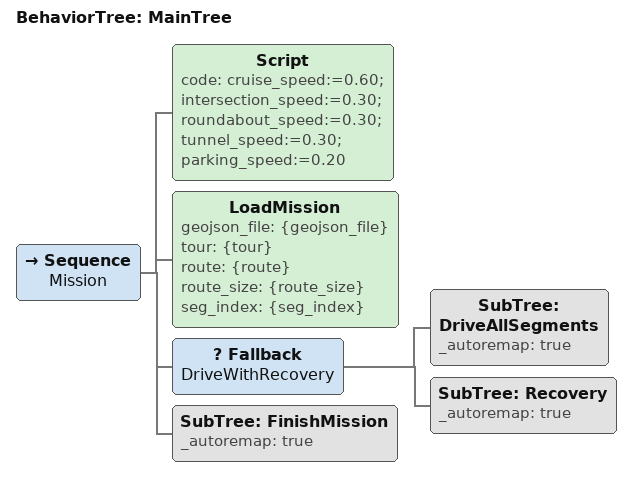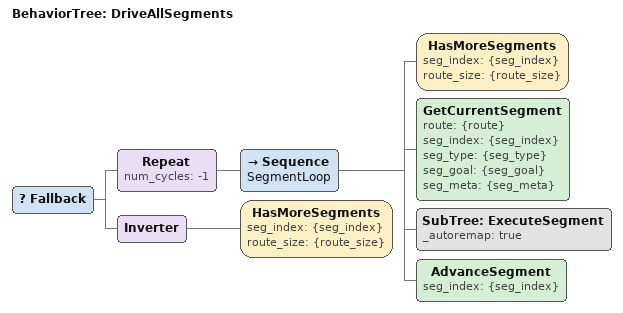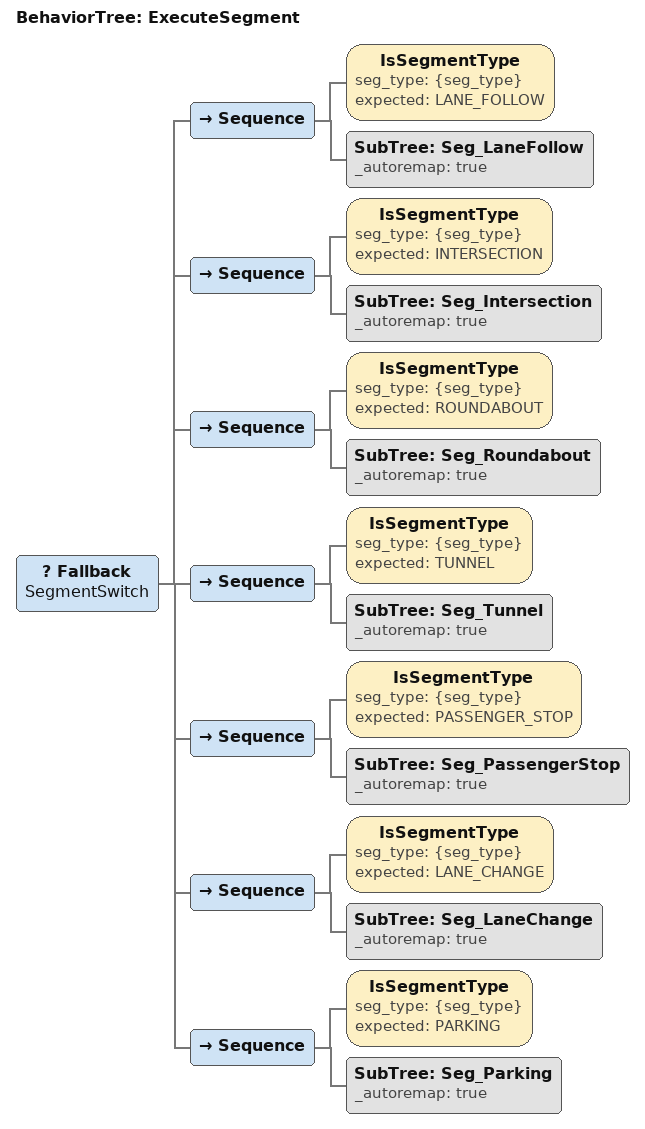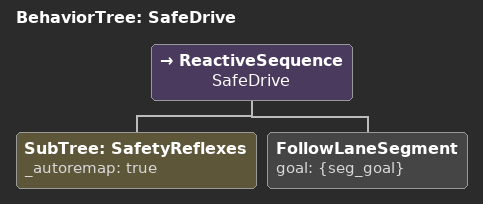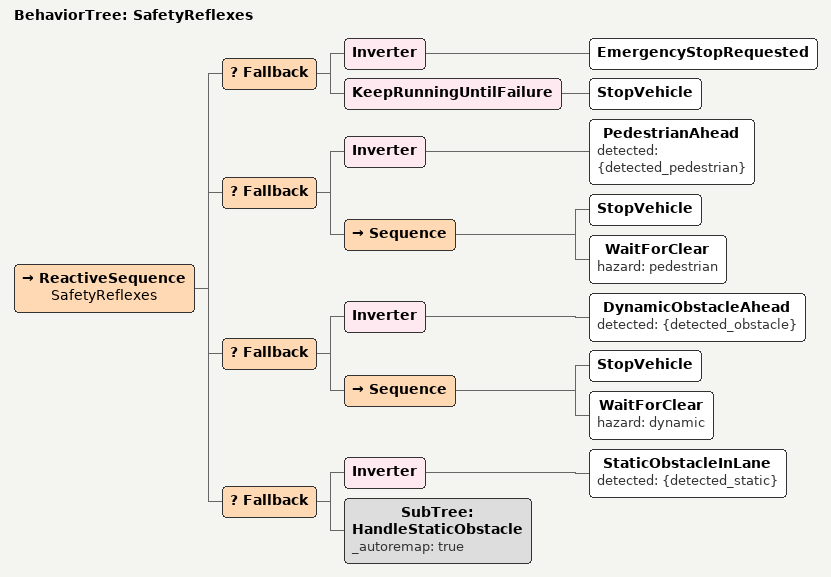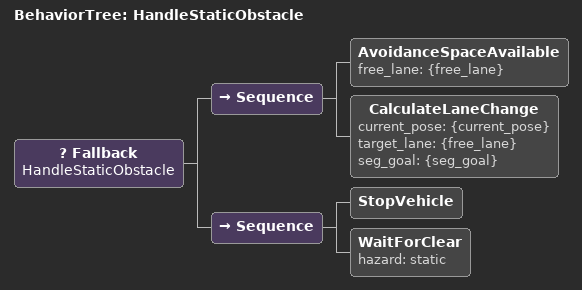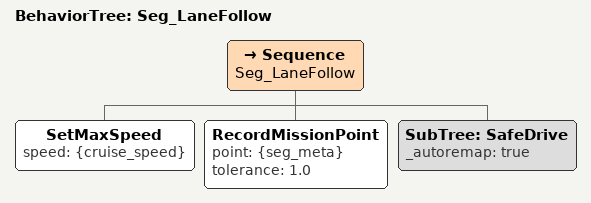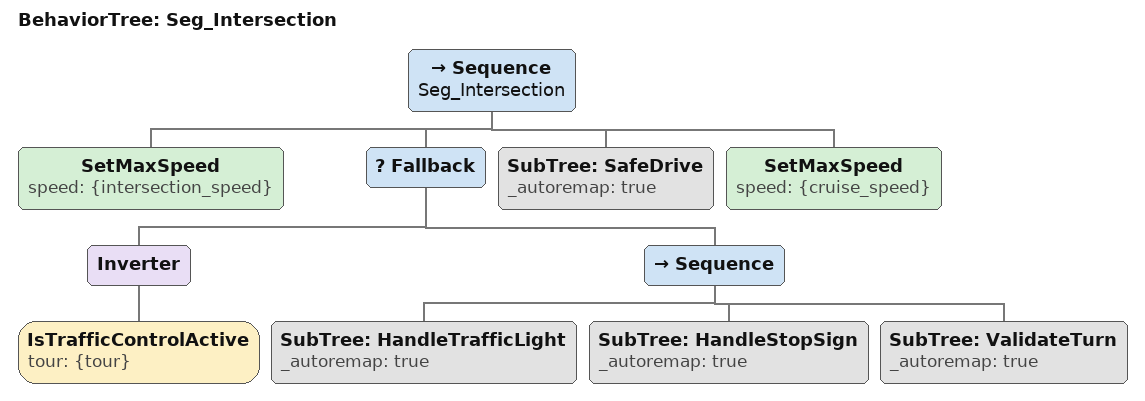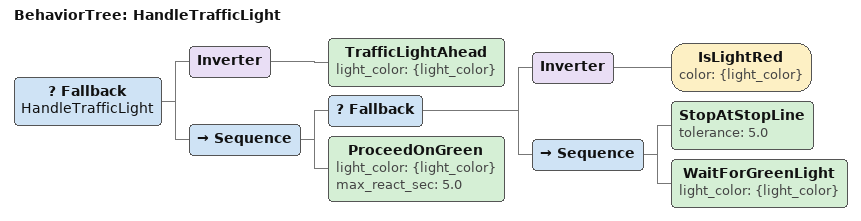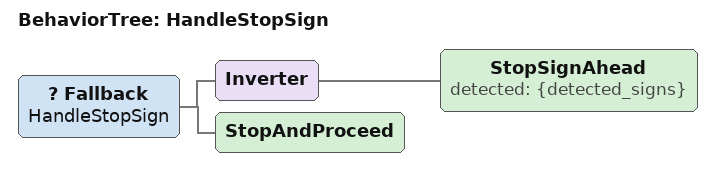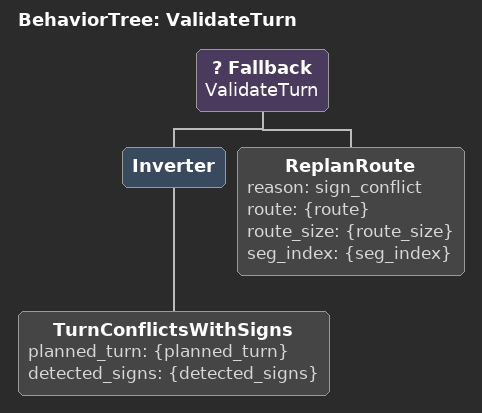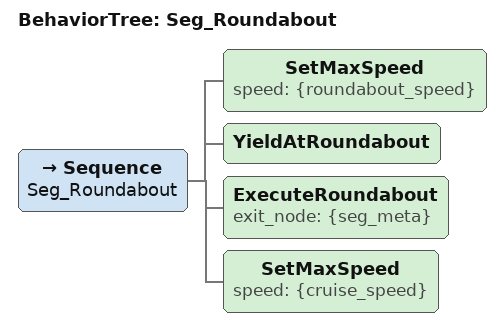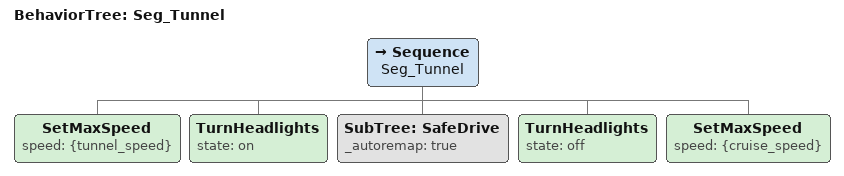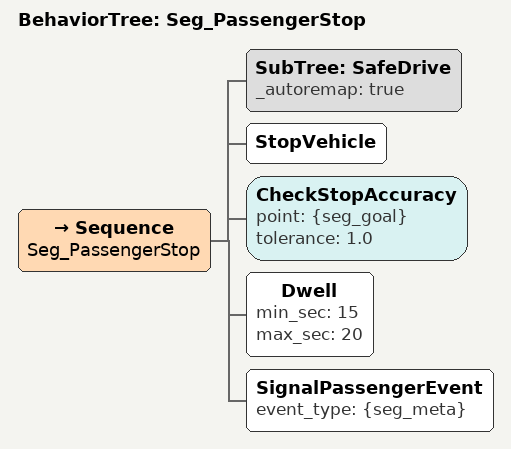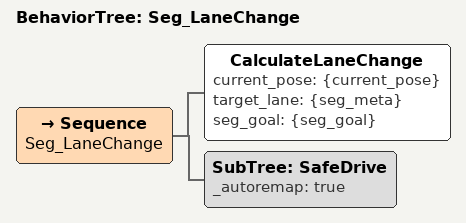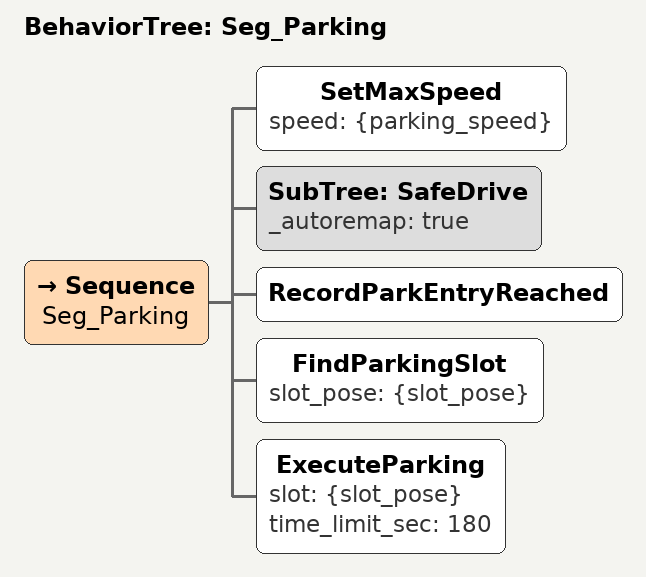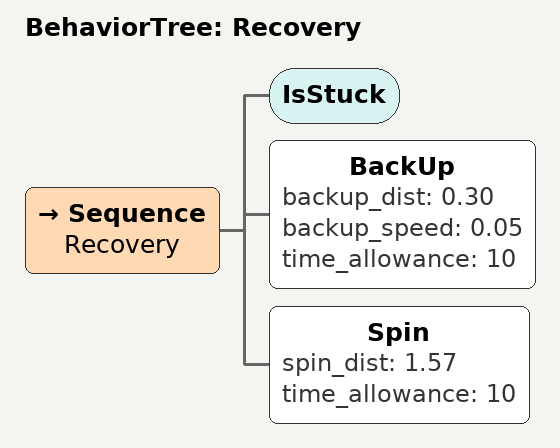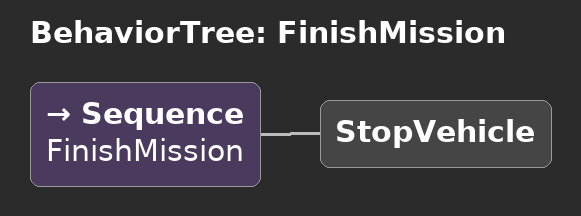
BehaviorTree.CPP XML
<?xml version="1.0" encoding="UTF-8"?>
<root BTCPP_format="4" main_tree_to_execute="MainTree">

  <!-- ====================== ANA AGAC ====================== -->
  <BehaviorTree ID="MainTree">
    <Sequence name="Mission">
      <!-- Hiz/parametre tohumlama (controller limitleri runtime'da SetMaxSpeed ile degisir) -->
      <Script code="cruise_speed:=0.60; intersection_speed:=0.30; roundabout_speed:=0.30; tunnel_speed:=0.30; parking_speed:=0.20" />

      <!-- GeoJSON + segment grafi -> rota (segment dizisi) -->
      <LoadMission geojson_file="{geojson_file}" tour="{tour}"
                   route="{route}" route_size="{route_size}" seg_index="{seg_index}" />

      <!-- Rotayi yurut; basarisiz olursa basit kurtarma -->
      <Fallback name="DriveWithRecovery">
        <SubTree ID="DriveAllSegments" _autoremap="true" />
        <SubTree ID="Recovery" _autoremap="true" />
      </Fallback>

      <SubTree ID="FinishMission" _autoremap="true" />
    </Sequence>
  </BehaviorTree>

  <!-- ====================== SEGMENT DONGUSU ====================== -->
  <!-- Segmentler bitene kadar doner; bittiginde SUCCESS, gercek hata olursa FAILURE -->
  <BehaviorTree ID="DriveAllSegments">
    <Fallback>
      <Repeat num_cycles="-1">
        <Sequence name="SegmentLoop">
          <HasMoreSegments seg_index="{seg_index}" route_size="{route_size}" />
          <GetCurrentSegment route="{route}" seg_index="{seg_index}"
                             seg_type="{seg_type}" seg_goal="{seg_goal}" seg_meta="{seg_meta}" />
          <SubTree ID="ExecuteSegment" _autoremap="true" />
          <AdvanceSegment seg_index="{seg_index}" />
        </Sequence>
      </Repeat>
      <!-- Donguden cikis: gercekten segment kalmadiysa SUCCESS; kaldiysa (hata) FAILURE -->
      <Inverter>
        <HasMoreSegments seg_index="{seg_index}" route_size="{route_size}" />
      </Inverter>
    </Fallback>
  </BehaviorTree>

  <!-- ====================== SEGMENT ROUTER (SWITCH) ====================== -->
  <BehaviorTree ID="ExecuteSegment">
    <Fallback name="SegmentSwitch">
      <Sequence>
        <IsSegmentType seg_type="{seg_type}" expected="LANE_FOLLOW" />
        <SubTree ID="Seg_LaneFollow" _autoremap="true" />
      </Sequence>
      <Sequence>
        <IsSegmentType seg_type="{seg_type}" expected="INTERSECTION" />
        <SubTree ID="Seg_Intersection" _autoremap="true" />
      </Sequence>
      <Sequence>
        <IsSegmentType seg_type="{seg_type}" expected="ROUNDABOUT" />
        <SubTree ID="Seg_Roundabout" _autoremap="true" />
      </Sequence>
      <Sequence>
        <IsSegmentType seg_type="{seg_type}" expected="TUNNEL" />
        <SubTree ID="Seg_Tunnel" _autoremap="true" />
      </Sequence>
      <Sequence>
        <IsSegmentType seg_type="{seg_type}" expected="PASSENGER_STOP" />
        <SubTree ID="Seg_PassengerStop" _autoremap="true" />
      </Sequence>
      <Sequence>
        <IsSegmentType seg_type="{seg_type}" expected="LANE_CHANGE" />
        <SubTree ID="Seg_LaneChange" _autoremap="true" />
      </Sequence>
      <Sequence>
        <IsSegmentType seg_type="{seg_type}" expected="PARKING" />
        <SubTree ID="Seg_Parking" _autoremap="true" />
      </Sequence>
    </Fallback>
  </BehaviorTree>

  <!-- ====================== TEKRAR KULLANILAN HAREKET PRIMITIFI ====================== -->
  <!-- Her hareketli segment bunu cagirir: once guvenlik refleksleri, sonra asil hareket -->
  <BehaviorTree ID="SafeDrive">
    <ReactiveSequence name="SafeDrive">
      <SubTree ID="SafetyReflexes" _autoremap="true" />
      <FollowLaneSegment goal="{seg_goal}" />
    </ReactiveSequence>
  </BehaviorTree>

  <!-- Guvenlik refleksleri: acil > yaya > dinamik > statik. Her tick yeniden taranir. -->
  <BehaviorTree ID="SafetyReflexes">
    <ReactiveSequence name="SafetyReflexes">
      <!-- 1) Acil durdurma (UMS-1 / acil stop) -->
      <Fallback>
        <Inverter>
          <EmergencyStopRequested />
        </Inverter>
        <KeepRunningUntilFailure>
          <StopVehicle />
        </KeepRunningUntilFailure>
      </Fallback>
      <!-- 2) Yaya / yaya gecidi (B-14a) -->
      <Fallback>
        <Inverter>
          <PedestrianAhead detected="{detected_pedestrian}" />
        </Inverter>
        <Sequence>
          <StopVehicle />
          <WaitForClear hazard="pedestrian" />
        </Sequence>
      </Fallback>
      <!-- 3) Dinamik engel (carpma = diskalifiye) -->
      <Fallback>
        <Inverter>
          <DynamicObstacleAhead detected="{detected_obstacle}" />
        </Inverter>
        <Sequence>
          <StopVehicle />
          <WaitForClear hazard="dynamic" />
        </Sequence>
      </Fallback>
      <!-- 4) Statik engel: sakin (serit degis) ya da yer yoksa dur/yeniden planla -->
      <Fallback>
        <Inverter>
          <StaticObstacleInLane detected="{detected_static}" />
        </Inverter>
        <SubTree ID="HandleStaticObstacle" _autoremap="true" />
      </Fallback>
    </ReactiveSequence>
  </BehaviorTree>

  <BehaviorTree ID="HandleStaticObstacle">
    <Fallback name="HandleStaticObstacle">
      <!-- Yer varsa serit degistirip yeni hedefe yonel -->
      <Sequence>
        <AvoidanceSpaceAvailable free_lane="{free_lane}" />
        <CalculateLaneChange current_pose="{current_pose}" target_lane="{free_lane}" seg_goal="{seg_goal}" />
      </Sequence>
      <!-- Yer yoksa dur ve engelin gecmesini/temizlenmesini bekle -->
      <Sequence>
        <StopVehicle />
        <WaitForClear hazard="static" />
      </Sequence>
    </Fallback>
  </BehaviorTree>

  <!-- ====================== SEGMENT TIPLERI ====================== -->

  <!-- Duz serit takibi: haritadaki ONLARCA duz serit AYNI bu alt-agaci kullanir (DRY) -->
  <BehaviorTree ID="Seg_LaneFollow">
    <Sequence name="Seg_LaneFollow">
      <SetMaxSpeed speed="{cruise_speed}" />
      <RecordMissionPoint point="{seg_meta}" tolerance="1.0" />
      <SubTree ID="SafeDrive" _autoremap="true" />
    </Sequence>
  </BehaviorTree>

  <!-- Kavsak: yavasla -> (Tur>=2) isik/DUR/tabela -> gec -->
  <BehaviorTree ID="Seg_Intersection">
    <Sequence name="Seg_Intersection">
      <SetMaxSpeed speed="{intersection_speed}" />
      <Fallback>
        <!-- Tur 1: trafik kontrolu pasif -> blok atlanir -->
        <Inverter>
          <IsTrafficControlActive tour="{tour}" />
        </Inverter>
        <Sequence>
          <SubTree ID="HandleTrafficLight" _autoremap="true" />
          <SubTree ID="HandleStopSign" _autoremap="true" />
          <SubTree ID="ValidateTurn" _autoremap="true" />
        </Sequence>
      </Fallback>
      <SubTree ID="SafeDrive" _autoremap="true" />
      <SetMaxSpeed speed="{cruise_speed}" />
    </Sequence>
  </BehaviorTree>

  <!-- Isik puani kritik: kirmizida toleransta dur (+60), yesilde 5sn'de kalk (+40) -->
  <BehaviorTree ID="HandleTrafficLight">
    <Fallback name="HandleTrafficLight">
      <Inverter>
        <TrafficLightAhead light_color="{light_color}" />
      </Inverter>
      <Sequence>
        <Fallback>
          <Inverter>
            <IsLightRed color="{light_color}" />
          </Inverter>
          <Sequence>
            <StopAtStopLine tolerance="5.0" />
            <WaitForGreenLight light_color="{light_color}" />
          </Sequence>
        </Fallback>
        <ProceedOnGreen light_color="{light_color}" max_react_sec="5.0" />
      </Sequence>
    </Fallback>
  </BehaviorTree>

  <!-- DUR tabelasi (TT-2): tam dur, sonra gec -->
  <BehaviorTree ID="HandleStopSign">
    <Fallback name="HandleStopSign">
      <Inverter>
        <StopSignAhead detected="{detected_signs}" />
      </Inverter>
      <StopAndProceed />
    </Fallback>
  </BehaviorTree>

  <!-- Planlanan donus tabelayla celisiyorsa (TT-26/TT-4/TT-35) rotayi yeniden planla -->
  <BehaviorTree ID="ValidateTurn">
    <Fallback name="ValidateTurn">
      <Inverter>
        <TurnConflictsWithSigns planned_turn="{planned_turn}" detected_signs="{detected_signs}" />
      </Inverter>
      <ReplanRoute reason="sign_conflict"
                   route="{route}" route_size="{route_size}" seg_index="{seg_index}" />
    </Fallback>
  </BehaviorTree>

  <!-- Donel kavsak (TT-37): bosluk bekle, dogru cikistan ayril -->
  <BehaviorTree ID="Seg_Roundabout">
    <Sequence name="Seg_Roundabout">
      <SetMaxSpeed speed="{roundabout_speed}" />
      <YieldAtRoundabout />
      <ExecuteRoundabout exit_node="{seg_meta}" />
      <SetMaxSpeed speed="{cruise_speed}" />
    </Sequence>
  </BehaviorTree>

  <!-- Tunel (B-49a): far ac, yavas gec, far kapat. Opsiyonel +200. -->
  <BehaviorTree ID="Seg_Tunnel">
    <Sequence name="Seg_Tunnel">
      <SetMaxSpeed speed="{tunnel_speed}" />
      <TurnHeadlights state="on" />
      <SubTree ID="SafeDrive" _autoremap="true" />
      <TurnHeadlights state="off" />
      <SetMaxSpeed speed="{cruise_speed}" />
    </Sequence>
  </BehaviorTree>

  <!-- Yolcu durak (B-22): 1m hassasiyetle dur, 15-20 sn bekle. +70/nokta -->
  <BehaviorTree ID="Seg_PassengerStop">
    <Sequence name="Seg_PassengerStop">
      <SubTree ID="SafeDrive" _autoremap="true" />
      <StopVehicle />
      <CheckStopAccuracy point="{seg_goal}" tolerance="1.0" />
      <Dwell min_sec="15" max_sec="20" />
      <SignalPassengerEvent event_type="{seg_meta}" />
    </Sequence>
  </BehaviorTree>

  <!-- Serit degisimi: engelden sakinma / B-50 serit duzenleme baglantisi -->
  <BehaviorTree ID="Seg_LaneChange">
    <Sequence name="Seg_LaneChange">
      <CalculateLaneChange current_pose="{current_pose}" target_lane="{seg_meta}" seg_goal="{seg_goal}" />
      <SubTree ID="SafeDrive" _autoremap="true" />
    </Sequence>
  </BehaviorTree>

  <!-- Park: girisi gec (+20), uygun slot bul, dik park (<=3dk) (+80) -->
  <BehaviorTree ID="Seg_Parking">
    <Sequence name="Seg_Parking">
      <SetMaxSpeed speed="{parking_speed}" />
      <SubTree ID="SafeDrive" _autoremap="true" />
      <RecordParkEntryReached />
      <FindParkingSlot slot_pose="{slot_pose}" />
      <ExecuteParking slot="{slot_pose}" time_limit_sec="180" />
    </Sequence>
  </BehaviorTree>

  <!-- ====================== KURTARMA & BITIS ====================== -->
  <BehaviorTree ID="Recovery">
    <Sequence name="Recovery">
      <IsStuck />
      <BackUp backup_dist="0.30" backup_speed="0.05" time_allowance="10" />
      <Spin spin_dist="1.57" time_allowance="10" />
    </Sequence>
  </BehaviorTree>

  <BehaviorTree ID="FinishMission">
    <Sequence name="FinishMission">
      <StopVehicle />
    </Sequence>
  </BehaviorTree>

</root>
